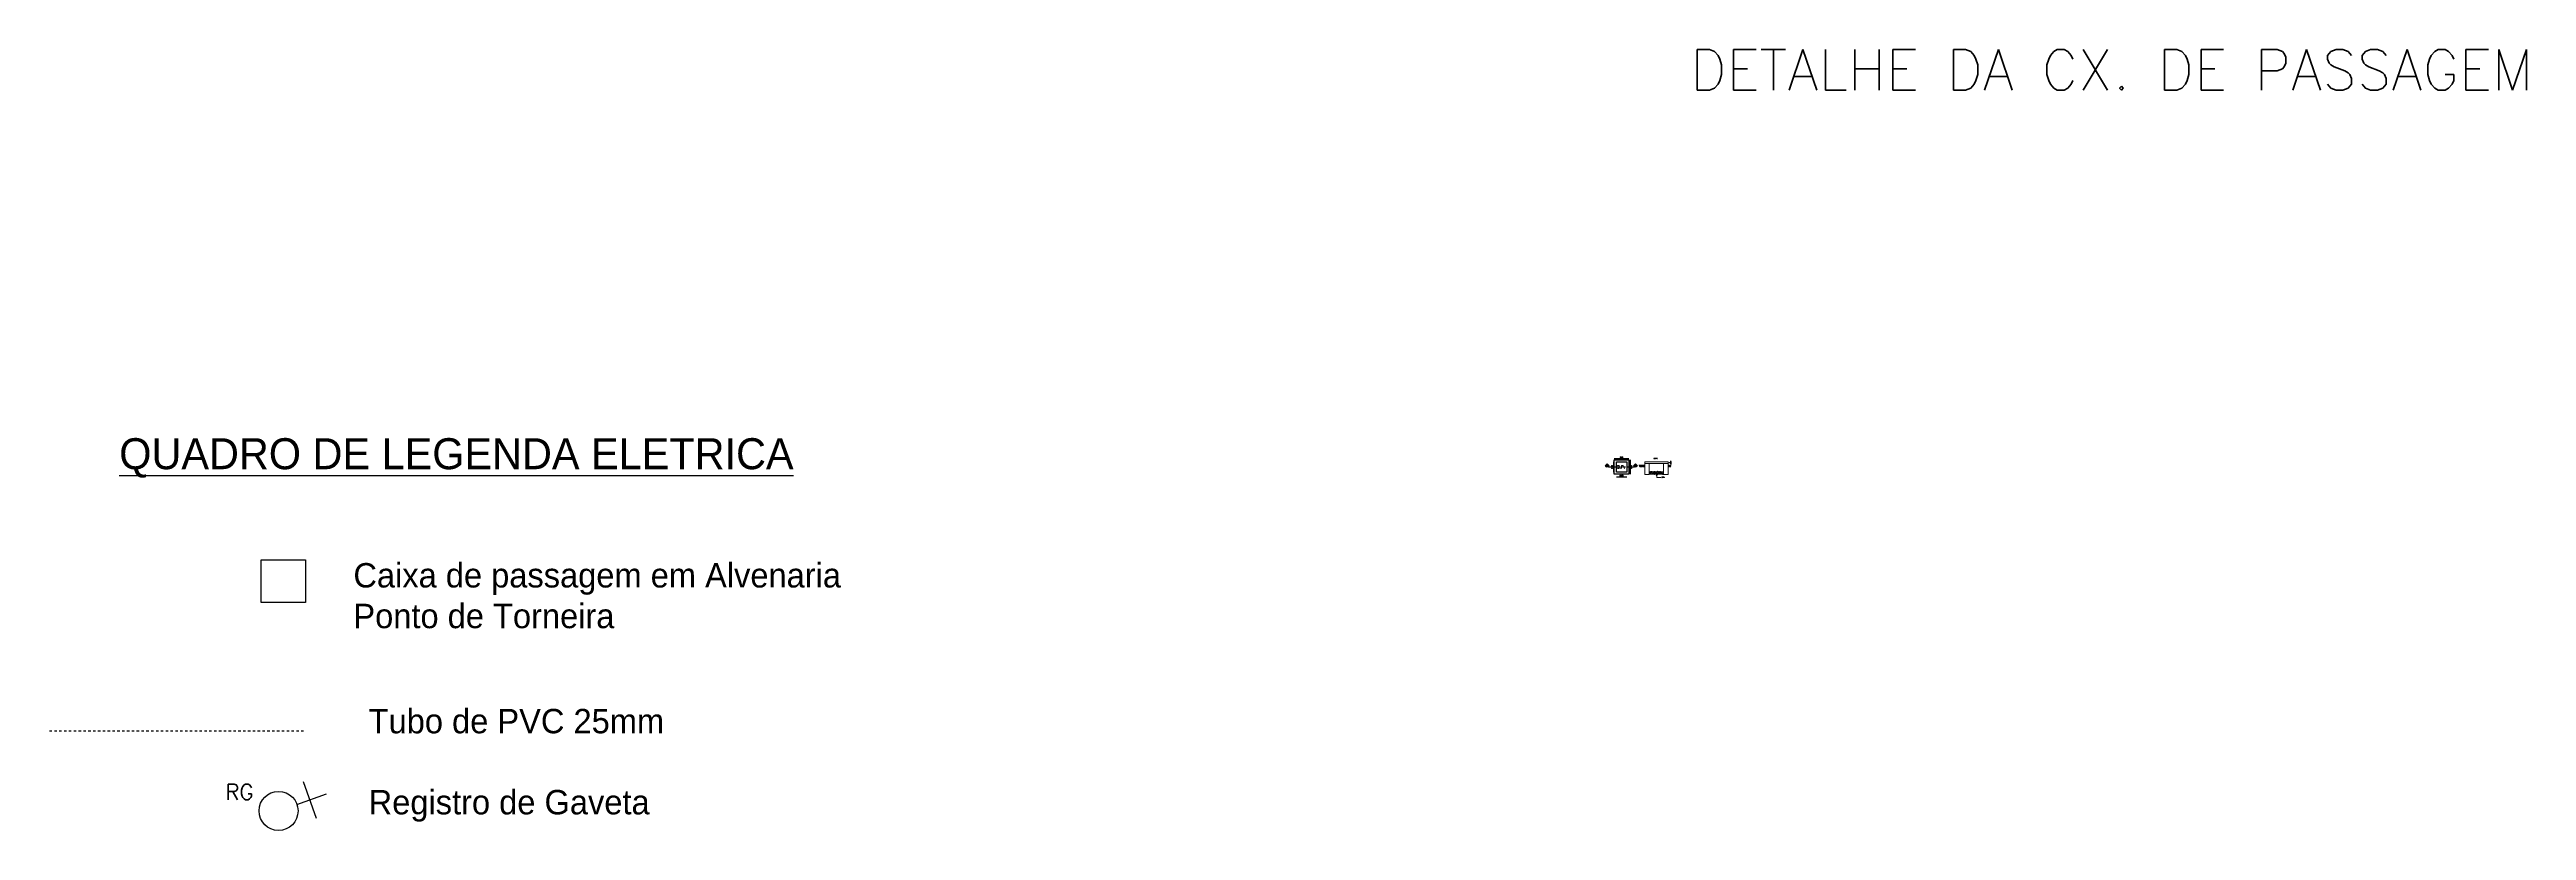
# Model space of a CAD drawing. Extents: x 387222 to 388513, y 9633222 to 9634061.
# Drawn here: x 388085.1 to 388187.5, y 9633744.4 to 9633776.7 of the extents above; entities that cross this region are included whole.
import ezdxf

# ---------------------------------------------------------------- set-up
doc = ezdxf.new("R2010")
doc.units = 0
doc.header["$LTSCALE"] = 0.049213
doc.header["$PDSIZE"] = -2.5
doc.linetypes.add('DASHED', pattern=[0.75, 0.5, -0.25])
doc.linetypes.add('DASHED2', pattern=[0.375, 0.25, -0.125])
doc.layers.get('Defpoints').update_dxf_attribs({"color": 8})
for name, color, linetype in [('8CINZA', 8, 'Continuous'), ('A-PEN-G', 3, 'Continuous'), ('COBERTA', 1, 'DASHED2'), ('DIVERSOS', 3, 'Continuous'), ('ELETRICA', 1, 'Continuous'), ('LAYER', 7, 'Continuous'), ('LAYER1', 6, 'Continuous'), ('PONTOS_ELETRICOS', 2, 'Continuous'), ('Texto', 2, 'Continuous'), ('TXT_0', 7, 'Continuous')]:
    doc.layers.add(name, color=color, linetype=linetype)
doc.layers.add('COTA', color=7, linetype='Continuous', lineweight=9)
doc.styles.add('PADRAO_TXT', font='romans.shx')
doc.styles.add('PADRAO_TXT2', font='romant', dxfattribs={"height": 0.6})
doc.styles.add('ROMANS', font='ROMANS.shx')
doc.styles.get("Standard").update_dxf_attribs({"font": 'arial.ttf'})
pattern_1 = [(45, (388140.022537, 9633694.556057), (-0.0078541859, 0.0078541859), [])]

# ---------------------------------------------------------------- blocks, each defined once
blk = doc.blocks.new('CORTE_A')
at = {"layer": 'DIVERSOS'}
blk.add_hatch(color=256, dxfattribs=at).paths.add_polyline_path([(0.18, 0), (0.33, 0), (0, 0.33), (-0.33, 0), (-0.18, 0, -1)])
for p, q in [((-0.33, 0), (0, 0.33)), ((-0.33, 0), (-0.18, 0)), ((0, 0.33), (0.33, 0)), ((0.18, 0), (0.33, 0))]:
    blk.add_line(p, q, dxfattribs=at)
blk.add_circle((0, 0), 0.184, dxfattribs=at)
at = {"layer": 'DIVERSOS', "style": 'PADRAO_TXT2'}
blk.add_text('A', height=0.25, dxfattribs=at).set_placement((-0.11, -0.1))
blk = doc.blocks.new('CP')
at = {"layer": 'PONTOS_ELETRICOS'}
for points in [[(-0.35, -0.35), (-0.35, 0.35), (0.35, 0.35), (0.35, -0.35)], [(-0.25, -0.25), (-0.25, 0.25), (0.25, 0.25), (0.25, -0.25)]]:
    blk.add_lwpolyline(points, close=True, dxfattribs=at)
at = {"layer": 'TXT_0', "style": 'PADRAO_TXT'}
blk.add_text('C.P.', height=0.15, dxfattribs=at).set_placement((-0.23, -0.07))
blk = doc.blocks.new('_DotSmall')
at = {"color": 0, "linetype": 'ByBlock', "const_width": 0.5}
blk.add_lwpolyline([(-0.0625, 0, 1), (0.0625, 0, 1)], format="xyb", close=True, dxfattribs=at)
blk = doc.blocks.new('BOLA')
for q in [(-1.5, 0), (0, 1.5), (0, -1.5), (1.5, 0)]:
    blk.add_line((0, 0), q)
blk.add_circle((0, 0), 0.284)

msp = doc.modelspace()

# ---------------------------------------------------------------- hatches: boundary and pattern name
at = {"layer": 'COTA'}
h = msp.add_hatch(dxfattribs=at)
h.set_pattern_fill('ANSI31', color=256, scale=0.08886, style=0)
h.set_pattern_definition([(45, (388139.911662, 9633694.556057), (-0.0078541859, 0.0078541859), [])])
h.paths.add_polyline_path([(388150.899, 9633759.515), (388150.791, 9633759.515), (388150.791, 9633759.441), (388150.899, 9633759.441)])
h = msp.add_hatch(dxfattribs=at)
h.set_pattern_fill('ANSI31', color=256, scale=0.08886, style=0)
h.set_pattern_definition(pattern_1)
h.paths.add_polyline_path([(388151.01, 9633759.515), (388150.901, 9633759.515), (388150.901, 9633759.441), (388151.01, 9633759.441)])
h = msp.add_hatch(dxfattribs=at)
h.set_pattern_fill('AR-CONC', color=256, scale=0.004525, style=0)
h.set_pattern_definition([(50, (388142.25003, 9633706.554634), (0.032459449, -0.002839834), [0.003394108, -0.03733519]), (355, (388142.25003, 9633706.554634), (-0.00627916, 0.034040287), [0.002715287, -0.029868152]), (100.4514, (388142.252736, 9633706.554397), (0.026180313, 0.031200432), [0.002884548, -0.03173003]), (46.1842, (388142.25003, 9633706.563684), (0.048297755, -0.007490526), [0.005091162, -0.056002786]), (96.6356, (388142.254055, 9633706.56306), (0.04229795, 0.044083486), [0.00432682, -0.047595037]), (351.1842, (388142.25003, 9633706.563684), (0.042297917, 0.04408352), [0.00407293, -0.04480223]), (21, (388142.254556, 9633706.561422), (0.027012895, -0.018220428), [0.003394108, -0.03733519]), (326, (388142.254556, 9633706.561422), (0.01101118, 0.032816503), [0.002715287, -0.029868152]), (71.4514, (388142.256807, 9633706.559903), (0.038024087, 0.014596046), [0.002884548, -0.03173003]), (37.5, (388142.250031, 9633706.554634), (0.0005502915, 0.015065037), [0, -0.029506114, 0, -0.0303207, 0, -0.0299812894]), (7.5, (388142.25003, 9633706.554634), (0.011905153, 0.017849014), [0, -0.0172873246, 0, -0.0288272926, 0, -0.011426831]), (327.5, (388142.239939, 9633706.554634), (0.024158015, -0.0010207157), [0, -0.011313694, 0, -0.0352987256, 0, -0.0468386936]), (317.5, (388142.235413, 9633706.554634), (0.02639196, 0.004530229), [0, -0.014707802, 0, -0.023441974, 0, -0.033262261])])
h.paths.add_polyline_path([(388151.795, 9633759.263), (388151.191, 9633759.263), (388151.191, 9633759.126), (388151.795, 9633759.126)])
h = msp.add_hatch(dxfattribs=at)
h.set_pattern_fill('ANSI31', color=256, scale=0.08886, style=0)
h.set_pattern_definition(pattern_1)
h.paths.add_polyline_path([(388152.088, 9633759.515), (388151.976, 9633759.515), (388151.976, 9633759.441), (388152.088, 9633759.441)])

# ---------------------------------------------------------------- linework, layer by layer
at = {"color": 0, "linetype": 'ByBlock'}
for p, q in [((388149.715, 9633759.654), (388149.715, 9633759.225)), ((388150.268, 9633759.023), (388149.84, 9633759.023)), ((388150.412, 9633759.74), (388150.412, 9633759.14))]:
    msp.add_line(p, q, dxfattribs=at)
at = {"color": 0, "linetype": 'ByBlock', "ltscale": 0.01}
for p, q in [((388152.091, 9633759.667), (388152.091, 9633759.688)), ((388152.091, 9633759.567), (388152.091, 9633759.546))]:
    msp.add_line(p, q, dxfattribs=at)
at = {"layer": 'COBERTA'}
msp.add_line((388149.512, 9633759.448), (388150.585, 9633759.448), dxfattribs=at)
at = {"layer": 'COTA'}
for p, q in [((388151.011, 9633759.515), (388150.773, 9633759.515)), ((388151.01, 9633759.126), (388151.01, 9633759.647)), ((388151.01, 9633759.647), (388151.976, 9633759.647)), ((388151.01, 9633759.587), (388151.976, 9633759.587)), ((388151.01, 9633759.126), (388151.191, 9633759.126)), ((388151.191, 9633759.126), (388151.191, 9633759.587)), ((388151.51, 9633759.112), (388151.492, 9633759.095)), ((388151.492, 9633759.095), (388151.525, 9633759.095)), ((388151.525, 9633759.095), (388151.51, 9633759.112)), ((388151.51, 9633759.095), (388151.51, 9633759.013)), ((388151.51, 9633759.013), (388151.678, 9633759.013)), ((388151.795, 9633759.587), (388151.795, 9633759.126)), ((388151.795, 9633759.126), (388151.976, 9633759.126)), ((388151.976, 9633759.647), (388151.976, 9633759.126))]:
    msp.add_line(p, q, dxfattribs=at)
at = {"layer": 'Defpoints', "color": 0, "linetype": 'ByBlock'}
for p in [(388149.715, 9633759.225), (388149.755, 9633759.739), (388149.841, 9633759.654), (388149.841, 9633759.225), (388150.355, 9633759.793), (388150.355, 9633759.739)]:
    msp.add_point(p, dxfattribs=at)
at = {"layer": 'DIVERSOS'}
for p, q in [((388095.312, 9633745.508), (388096.534, 9633745.939)), ((388095.573, 9633746.455), (388096.108, 9633744.934))]:
    msp.add_line(p, q, dxfattribs=at)
msp.add_circle((388094.552, 9633745.241), 0.806, dxfattribs=at)
at = {"layer": 'ELETRICA'}
msp.add_lwpolyline([(388093.831, 9633755.613), (388095.672, 9633755.613), (388095.672, 9633753.851), (388093.831, 9633753.851)], close=True, dxfattribs=at)
at = {"layer": 'LAYER1', "color": 6, "linetype": 'DASHED'}
msp.add_line((388085.088, 9633748.553), (388095.685, 9633748.553), dxfattribs=at)
at = {"layer": 'Texto'}
msp.add_lwpolyline([(388149.755, 9633759.793), (388150.355, 9633759.793)], dxfattribs=at)

# ---------------------------------------------------------------- block references
at = {"color": 0, "linetype": 'ByBlock'}
for p, xscale, yscale, zscale, rotation in [((388149.715, 9633759.654), 0.006664497709141122, 0.006664497709141122, 0.006664497709141122, 90), ((388149.715, 9633759.225), 0.006664497709141122, 0.006664497709141122, 0.006664497709141122, 270), ((388149.755, 9633759.793), 0.006664497727100605, 0.006664497727100605, 0.006664497727100605, 180)]:
    msp.add_blockref('_DotSmall', p, dxfattribs=dict(at, xscale=xscale, yscale=yscale, zscale=zscale, rotation=rotation))
at = {"color": 0, "linetype": 'ByBlock', "xscale": 0.006664497727100605, "yscale": 0.006664497727100605, "zscale": 0.006664497727100605}
msp.add_blockref('_DotSmall', (388150.355, 9633759.793), dxfattribs=at)
at = {"color": 0, "linetype": 'ByBlock', "ltscale": 0.01, "xscale": 0.02056943735497208, "yscale": 0.02056943735497208, "zscale": 0.02056943735497208}
for p, rotation in [((388152.091, 9633759.647), 270), ((388152.091, 9633759.587), 90)]:
    msp.add_blockref('BOLA', p, dxfattribs=dict(at, rotation=rotation))
at = {"layer": '8CINZA', "xscale": 0.8571428571164309, "yscale": 0.8571428571164309, "zscale": 0.8571428571164309}
msp.add_blockref('CP', (388150.055, 9633759.439), dxfattribs=at)
at = {"layer": 'COBERTA', "xscale": 0.2595138257124574, "yscale": 0.2595138257124574, "zscale": 0.2595138257124574}
for p in [(388149.458, 9633759.487), (388150.629, 9633759.487)]:
    msp.add_blockref('CORTE_A', p, dxfattribs=at)

# ---------------------------------------------------------------- texts
at = {"style": 'ROMANS'}
for s, p in [('CORTE', (388151.391, 9633759.773)), ('BRITA', (388151.711, 9633758.999))]:
    msp.add_text(s, height=0.0347, dxfattribs=at).set_placement(p)
at = {"color": 0, "linetype": 'ByBlock', "attachment_point": 5, "style": 'ROMANS'}
for s, insert, char_height, rotation in [('0.60', (388149.657, 9633759.439), 0.049, 90), ('0.60', (388150.464, 9633759.44), 0.0405, 270), ('\\A1;5', (388152.034, 9633759.62), 0.0405, 90)]:
    msp.add_mtext(s, dxfattribs=dict(at, insert=insert, char_height=char_height, rotation=rotation))
for insert, char_height in [((388150.053, 9633759.085), 0.049), ((388150.055, 9633759.845), 0.0405)]:
    msp.add_mtext('0.60', dxfattribs=dict(at, insert=insert, char_height=char_height))
at = {"layer": 'A-PEN-G', "style": 'ROMANS'}
msp.add_text('DETALHE DA CX. DE PASSAGEM', height=1.66932, dxfattribs=at).set_placement((388152.897, 9633775.006))
at = {"layer": 'LAYER', "color": 7, "char_height": 1.00791, "width": 24.44157, "attachment_point": 1}
for s, insert in [('{\\fUniversal|b0|i0|c0|p34;Caixa de passagem em Alvenaria\\PPonto de Torneira}', (388097.645, 9633755.473)), ('{\\fUniversal|b0|i0|c0|p34;Tubo de PVC 25mm}', (388098.276, 9633749.452)), ('{\\fUniversal|b0|i0|c0|p34;Registro de Gaveta}', (388098.276, 9633746.105))]:
    msp.add_mtext(s, dxfattribs=dict(at, insert=insert))
at = {"layer": 'Texto', "insert": (388087.969, 9633760.629), "char_height": 1.28, "attachment_point": 1}
msp.add_mtext('{\\fBleucher|b0|i0|c0|p34;\\LQUADRO DE LEGENDA ELETRICA}', dxfattribs=at)
at = {"layer": 'Texto', "insert": (388092.365, 9633746.343), "char_height": 0.64, "width": 14.38131, "attachment_point": 1}
msp.add_mtext('{\\Fromans.shx|c0;RG}', dxfattribs=at)

doc.saveas('drawing.dxf')
